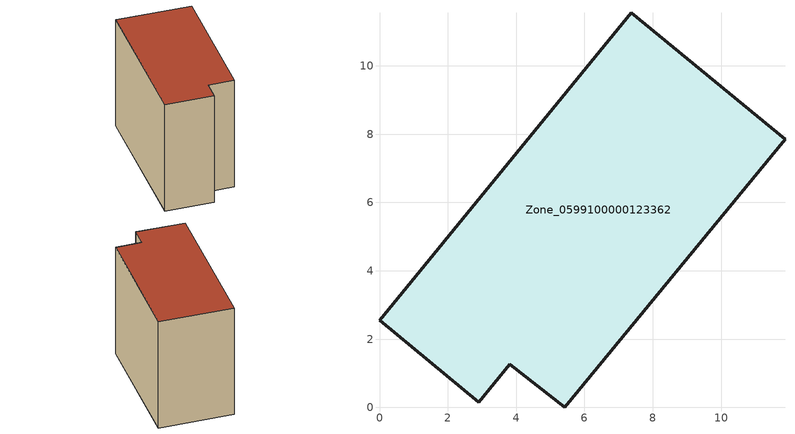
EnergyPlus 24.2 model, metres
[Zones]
Zone_0599100000123362
 floor ground (C_G): 3.82,1.26 2.91,0.15 0,2.55 7.37,11.56 11.87,7.85 5.42,0 z0
 wall outside (C_F): 7.37,11.56 0,2.55 2.91,0.15 3.82,1.26 5.42,0 11.87,7.85 7.37,11.56 z0:9.36
 roof outside (C_R): 5.42,0 11.87,7.85 7.37,11.56 0,2.55 2.91,0.15 3.82,1.26 z9.36
[BUILDING]
Pand.0599100000123362: North Axis=0; Terrain=City; Loads Convergence Tolerance Value=0.04; Temperature Convergence Tolerance Value=0.4; Solar Distribution=FullExterior; Maximum Number of Warmup Days=25; Minimum Number of Warmup Days=1
[Site:Location]
Rotterdam.The.Hague.AP_ZH_NLD Design_Conditions: Latitude=51.96; Longitude=4.45; Time Zone=1; Elevation=-4.5
[SITE:GROUNDTEMPERATURE:BUILDINGSURFACE]
18, 18, 18, 18, 18, 18, 18, 18, 18, 18, 18, 18
[MATERIAL] Thermal Absorptance=0.9; Solar Absorptance=0.7; Visible Absorptance=0.7
Name | Roughness | Thickness | Conductivity | Density | Specific Heat
G.TC.1946 | MediumSmooth | 0.15 | 1 | 540 | 1210
F.TC.1946 | Rough | 0.3 | 0.857143 | 1920 | 840
R.TC.1946 | MediumRough | 0.2 | 0.909091 | 1500 | 1000
[CONSTRUCTION]
C_G: G.TC.1946
C_F: F.TC.1946
C_R: R.TC.1946
[ZONE]
Zone_0599100000123362: Type=1; Multiplier=1; Ceiling Height=Autocalculate; Volume=Autocalculate; Floor Area=autocalculate; Part of Total Floor Area=Yes
[ZONEINFILTRATION:DESIGNFLOWRATE]
Infil_Zone_0599100000123362: Zone or ZoneList or Space or SpaceList=Zone_0599100000123362; Schedule=AlwaysOn; Design Flow Rate Calculation Method=Flow/Area; Flow Rate per Floor Area=0.003; Constant Term Coefficient=1; Temperature Term Coefficient=0; Velocity Term Coefficient=0; Velocity Squared Term Coefficient=0
[HVACTEMPLATE:ZONE:IDEALLOADSAIRSYSTEM]
Zone_0599100000123362: Maximum Heating Supply Air Temperature=50; Minimum Cooling Supply Air Temperature=13; Maximum Heating Supply Air Humidity Ratio=0.0156; Minimum Cooling Supply Air Humidity Ratio=0.0077; Heating Limit=NoLimit; Cooling Limit=NoLimit; Dehumidification Control Type=ConstantSensibleHeatRatio; Cooling Sensible Heat Ratio=0.7; Dehumidification Setpoint=60; Humidification Control Type=None; Humidification Setpoint=30; Outdoor Air Method=None; Outdoor Air Flow Rate per Person=0.00944; Outdoor Air Flow Rate per Zone Floor Area=0; Outdoor Air Flow Rate per Zone=0; Demand Controlled Ventilation Type=None; Outdoor Air Economizer Type=NoEconomizer; Heat Recovery Type=None; Sensible Heat Recovery Effectiveness=0.7; Latent Heat Recovery Effectiveness=0.65
[ZONECONTROL:THERMOSTAT]
ThermostatControl_Zone_0599100000123362: Zone or ZoneList=Zone_0599100000123362; Control Type Schedule=DualSetpointControlType; Control 1=Thermostat_Zone_0599100000123362; Temperature Difference Between Cutout And Setpoint=0
[THERMOSTATSETPOINT:DUALSETPOINT]
Thermostat_Zone_0599100000123362: Heating Setpoint Temperature Schedule=HeatingSetpoint_Zone_0599100000123362; Cooling Setpoint Temperature Schedule=CoolingSetpoint_Zone_0599100000123362
[SCHEDULE:COMPACT]
HeatingSetpoint_Zone_0599100000123362: Through: 12/31, For: AllDays, Until: 24:00, 21
CoolingSetpoint_Zone_0599100000123362: Through: 12/31, For: AllDays, Until: 24:00, 24
DualSetpointControlType: Through: 12/31, For: AllDays, Until: 24:00, 4
AlwaysOn: Through: 12/31, For: AllDays, Until: 24:00, 1
